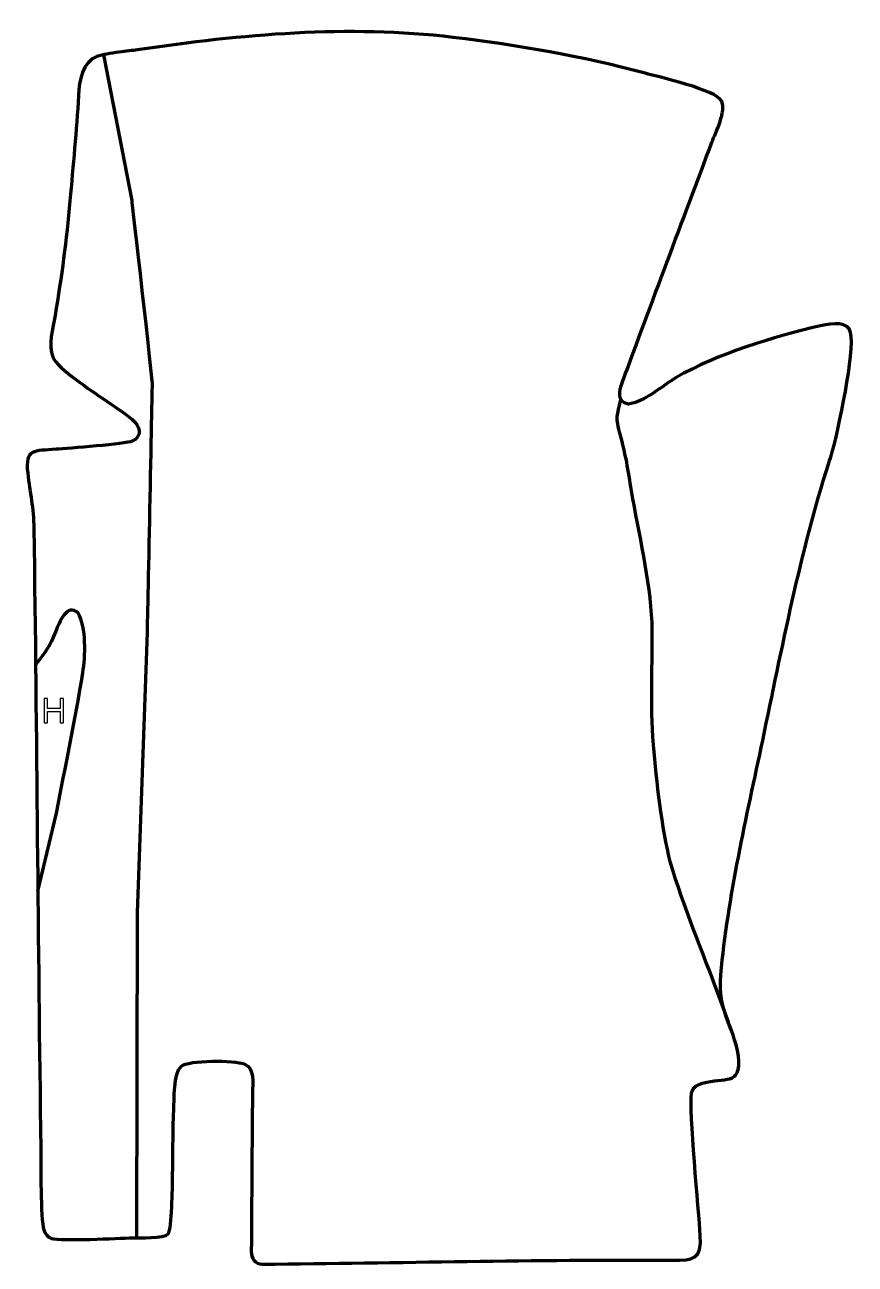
# Model space of a CAD drawing. Header units: millimetres. Extents: x 1102 to 1717, y -16 to 903.
import ezdxf

# ---------------------------------------------------------------- set-up
doc = ezdxf.new("R2010")
doc.units = ezdxf.units.MM
doc.header["$MEASUREMENT"] = 0
doc.layers.add('layer 2', color=7, linetype='Continuous')
doc.layers.add('layer 3', color=7, linetype='Continuous')

msp = doc.modelspace()

# ---------------------------------------------------------------- linework, layer by layer
at = {"layer": 'layer 2', "color": 142, "lineweight": 158}
for points, knots in [([(1160.2575, 880.5524), (1160.2575, 880.5524), (1181.058, 772.521), (1181.058, 772.521), (1181.058, 772.521), (1181.058, 772.521), (1196.1381, 640.0974), (1196.1381, 636.9223), (1196.1381, 636.9223), (1196.1381, 633.7472), (1192.4339, 452.7721), (1192.4339, 452.7721), (1192.4339, 452.7721), (1192.4339, 452.7721), (1185.0256, 244.8095), (1185.0256, 244.8095), (1185.0256, 244.8095), (1185.0256, 244.8095), (1184.6424, 4.0313), (1184.6424, 4.0313)], [0, 0, 0, 0, 0.16666667, 0.16666667, 0.16666667, 0.16666667, 0.33333333, 0.33333333, 0.33333333, 0.33333333, 0.5, 0.5, 0.5, 0.5, 0.66666667, 0.66666667, 0.66666667, 0.66666667, 1, 1, 1, 1]), ([(1624.9107, 157.7754), (1621.6733, 166.7053), (1618.436, 175.6352), (1615.1986, 184.565), (1615.1986, 184.565), (1603.5917, 216.2265), (1589.3218, 249.583), (1580.0134, 281.7477), (1580.0134, 281.7477), (1573.1826, 308.4818), (1569.7665, 341.6203), (1567.3038, 369.2936), (1567.3038, 369.2936), (1564.8172, 400.0778), (1566.7975, 429.2685), (1566.2624, 459.8303), (1566.2624, 459.8303), (1564.798, 491.5638), (1556.3958, 525.9003), (1551.0684, 557.5322), (1551.0684, 557.5322), (1548.5567, 572.4457), (1546.7978, 584.7466), (1542.6227, 599.4863), (1542.6227, 599.4863), (1539.0215, 612.1996), (1540.3687, 612.5983), (1543.2336, 625.0307)], [0, 0, 0, 0, 0.125, 0.125, 0.125, 0.125, 0.25, 0.25, 0.25, 0.25, 0.375, 0.375, 0.375, 0.375, 0.5, 0.5, 0.5, 0.5, 0.625, 0.625, 0.625, 0.625, 0.75, 0.75, 0.75, 0.75, 1, 1, 1, 1]), ([(1111.5363, 260.942), (1111.5363, 260.942), (1125.4281, 318.6276), (1125.4281, 318.6276), (1125.4281, 318.6276), (1131.846, 353.0879), (1139.2379, 388.1957), (1144.8772, 422.6875), (1144.8772, 422.6875), (1146.7689, 434.258), (1147.6419, 456.6918), (1141.3329, 466.7565), (1141.3329, 466.7565), (1133.2217, 474.9393), (1127.0421, 459.1382), (1124.9097, 453.5641), (1124.9097, 453.5641), (1120.169, 441.7948), (1117.5671, 438.288), (1109.866, 428.4287)], [0, 0, 0, 0, 0.16666667, 0.16666667, 0.16666667, 0.16666667, 0.33333333, 0.33333333, 0.33333333, 0.33333333, 0.5, 0.5, 0.5, 0.5, 0.66666667, 0.66666667, 0.66666667, 0.66666667, 1, 1, 1, 1])]:
    msp.add_open_spline(points, degree=3, knots=knots, dxfattribs=at)
at = {"layer": 'layer 2', "color": 142}
msp.add_open_spline([(1116.1986, 385.4694), (1116.1986, 385.4694), (1116.1986, 403.6558), (1116.1986, 403.6558), (1116.1986, 403.6558), (1116.1986, 403.6558), (1118.6116, 403.6558), (1118.6116, 403.6558), (1118.6116, 403.6558), (1118.6116, 403.6558), (1118.6116, 396.1628), (1118.6116, 396.1628), (1118.6116, 396.1628), (1118.6116, 396.1628), (1128.0096, 396.1628), (1128.0096, 396.1628), (1128.0096, 396.1628), (1128.0096, 396.1628), (1128.0096, 403.6558), (1128.0096, 403.6558), (1128.0096, 403.6558), (1128.0096, 403.6558), (1130.4226, 403.6558), (1130.4226, 403.6558), (1130.4226, 403.6558), (1130.4226, 403.6558), (1130.4226, 385.4694), (1130.4226, 385.4694), (1130.4226, 385.4694), (1130.4226, 385.4694), (1128.0096, 385.4694), (1128.0096, 385.4694), (1128.0096, 385.4694), (1128.0096, 385.4694), (1128.0096, 394.0292), (1128.0096, 394.0292), (1128.0096, 394.0292), (1128.0096, 394.0292), (1118.6116, 394.0292), (1118.6116, 394.0292), (1118.6116, 394.0292), (1118.6116, 394.0292), (1118.6116, 385.4694), (1118.6116, 385.4694), (1118.6116, 385.4694), (1118.6116, 385.4694), (1116.1986, 385.4694), (1116.1986, 385.4694)], degree=3, knots=[0, 0, 0, 0, 0.07692308, 0.07692308, 0.07692308, 0.07692308, 0.15384615, 0.15384615, 0.15384615, 0.15384615, 0.23076923, 0.23076923, 0.23076923, 0.23076923, 0.30769231, 0.30769231, 0.30769231, 0.30769231, 0.38461538, 0.38461538, 0.38461538, 0.38461538, 0.46153846, 0.46153846, 0.46153846, 0.46153846, 0.53846154, 0.53846154, 0.53846154, 0.53846154, 0.61538462, 0.61538462, 0.61538462, 0.61538462, 0.69230769, 0.69230769, 0.69230769, 0.69230769, 0.76923077, 0.76923077, 0.76923077, 0.76923077, 0.84615385, 0.84615385, 0.84615385, 0.84615385, 1, 1, 1, 1], dxfattribs=at)
at = {"layer": 'layer 3', "color": 242, "lineweight": 158}
msp.add_open_spline([(1135.321, 772.2133), (1137.6045, 798.3862), (1140.1783, 824.1185), (1141.6445, 850.3862), (1141.6445, 850.3862), (1142.2479, 861.1963), (1144.0466, 875.2531), (1155.7635, 879.3635), (1155.7635, 879.3635), (1159.3011, 880.6045), (1165.4805, 881.5635), (1171.5968, 882.3656), (1171.5968, 882.3656), (1176.7327, 883.0391), (1181.8217, 883.6192), (1185.2701, 884.1285), (1185.2701, 884.1285), (1262.4593, 895.5295), (1341.2027, 902.6951), (1418.9951, 893.3577), (1418.9951, 893.3577), (1467.5798, 887.5261), (1513.877, 879.4748), (1561.1667, 866.7555), (1561.1667, 866.7555), (1571.2659, 864.081), (1613.7823, 854.3341), (1617.7073, 846.3386), (1617.7073, 846.3386), (1621.4196, 838.7762), (1613.4671, 823.4363), (1610.5764, 815.7007), (1610.5764, 815.7007), (1588.3793, 756.3008), (1566.0134, 696.9572), (1544.1224, 637.4441), (1544.1224, 637.4441), (1542.0011, 631.6724), (1540.065, 622.9814), (1548.7083, 621.7383), (1548.7083, 621.7383), (1559.6261, 622.5354), (1574.0845, 635.3818), (1584.1122, 641.2917), (1584.1122, 641.2917), (1613.8414, 658.8125), (1656.6616, 671.6368), (1690.8493, 679.6567), (1690.8493, 679.6567), (1700.6581, 681.9577), (1711.3803, 682.7074), (1713.2565, 674.8252), (1713.2565, 674.8252), (1716.6401, 660.6098), (1704.1366, 601.8507), (1699.344, 585.2815), (1699.344, 585.2815), (1698.6356, 582.8325), (1697.8943, 580.407), (1697.1343, 577.9739), (1697.1343, 577.9739), (1675.9451, 512.0234), (1662.4435, 440.3469), (1648.1641, 372.4201), (1648.1641, 372.4201), (1636.3586, 316.4548), (1622.3133, 255.6792), (1617.0846, 198.9161), (1617.0846, 198.9161), (1615.1378, 169.9725), (1626.1321, 162.9188), (1630.3475, 138.5136), (1630.3475, 138.5136), (1632.4211, 115.9162), (1620.0083, 123.4735), (1603.6865, 118.5413), (1603.6865, 118.5413), (1598.085, 116.8486), (1595.973, 114.213), (1595.4245, 110.8154), (1595.4245, 110.8154), (1593.5887, 99.4421), (1600.8786, 23.1397), (1601.9315, 5.6588), (1601.9315, 5.6588), (1603.0099, -12.245), (1597.3619, -12.5878), (1580.8923, -12.5131), (1580.8923, -12.5131), (1480.1592, -12.056), (1378.5591, -14.5832), (1277.7262, -15.5096), (1277.7262, -15.5096), (1272.2582, -15.5599), (1269.498, -11.103), (1269.5408, -6.0089), (1269.5408, -6.0089), (1269.9016, 33.0912), (1270.0042, 72.2582), (1270.4225, 111.3342), (1270.4225, 111.3342), (1270.5713, 118.7283), (1272.3925, 129.6164), (1264.2919, 132.8082), (1264.2919, 132.8082), (1257.2023, 135.6017), (1223.2463, 135.9241), (1217.6149, 131.0341), (1217.6149, 131.0341), (1211.8993, 126.0711), (1212.623, 106.1325), (1212.1662, 98.2318), (1212.1662, 98.2318), (1211.3818, 82.1051), (1211.6772, 64.9741), (1211.2735, 48.687), (1211.2735, 48.687), (1211.1167, 41.8957), (1210.9477, 10.7265), (1208.0051, 7.0221), (1208.0051, 7.0221), (1205.044, 3.2945), (1186.3677, 4.1874), (1181.2257, 4.0017), (1181.2257, 4.0017), (1171.6014, 3.5287), (1128.2081, 1.5908), (1121.6281, 3.5199), (1121.6281, 3.5199), (1118.8326, 4.6062), (1117.109, 6.9332), (1116.0568, 9.8534), (1116.0568, 9.8534), (1113.2522, 17.6365), (1113.9226, 59.7441), (1113.752, 70.137), (1113.752, 70.137), (1111.5105, 223.2344), (1110.8081, 376.349), (1108.5898, 529.4459), (1108.5898, 529.4459), (1108.3671, 544.8185), (1105.7832, 555.7614), (1104.0531, 570.4781), (1104.0531, 570.4781), (1101.8907, 588.8723), (1108.6693, 586.917), (1125.0151, 588.1759), (1125.0151, 588.1759), (1133.5468, 588.8447), (1176.8885, 592.1247), (1181.4812, 594.1734), (1181.4812, 594.1734), (1189.625, 597.8064), (1186.9328, 605.6739), (1181.1794, 610.5625), (1181.1794, 610.5625), (1175.7955, 615.1373), (1166.5021, 620.8849), (1160.3126, 625.3051), (1160.3126, 625.3051), (1151.3984, 631.6398), (1126.5539, 647.5077), (1122.5848, 656.6109), (1122.5848, 656.6109), (1118.8593, 665.1552), (1122.8316, 678.1249), (1124.3226, 687.2433), (1124.3226, 687.2433), (1129.0763, 716.3155), (1132.7797, 742.9494), (1135.321, 772.2133)], degree=3, knots=[0, 0, 0, 0, 0.02272727, 0.02272727, 0.02272727, 0.02272727, 0.04545455, 0.04545455, 0.04545455, 0.04545455, 0.06818182, 0.06818182, 0.06818182, 0.06818182, 0.09090909, 0.09090909, 0.09090909, 0.09090909, 0.11363636, 0.11363636, 0.11363636, 0.11363636, 0.13636364, 0.13636364, 0.13636364, 0.13636364, 0.15909091, 0.15909091, 0.15909091, 0.15909091, 0.18181818, 0.18181818, 0.18181818, 0.18181818, 0.20454545, 0.20454545, 0.20454545, 0.20454545, 0.22727273, 0.22727273, 0.22727273, 0.22727273, 0.25, 0.25, 0.25, 0.25, 0.27272727, 0.27272727, 0.27272727, 0.27272727, 0.29545455, 0.29545455, 0.29545455, 0.29545455, 0.31818182, 0.31818182, 0.31818182, 0.31818182, 0.34090909, 0.34090909, 0.34090909, 0.34090909, 0.36363636, 0.36363636, 0.36363636, 0.36363636, 0.38636364, 0.38636364, 0.38636364, 0.38636364, 0.40909091, 0.40909091, 0.40909091, 0.40909091, 0.43181818, 0.43181818, 0.43181818, 0.43181818, 0.45454545, 0.45454545, 0.45454545, 0.45454545, 0.47727273, 0.47727273, 0.47727273, 0.47727273, 0.5, 0.5, 0.5, 0.5, 0.52272727, 0.52272727, 0.52272727, 0.52272727, 0.54545455, 0.54545455, 0.54545455, 0.54545455, 0.56818182, 0.56818182, 0.56818182, 0.56818182, 0.59090909, 0.59090909, 0.59090909, 0.59090909, 0.61363636, 0.61363636, 0.61363636, 0.61363636, 0.63636364, 0.63636364, 0.63636364, 0.63636364, 0.65909091, 0.65909091, 0.65909091, 0.65909091, 0.68181818, 0.68181818, 0.68181818, 0.68181818, 0.70454545, 0.70454545, 0.70454545, 0.70454545, 0.72727273, 0.72727273, 0.72727273, 0.72727273, 0.75, 0.75, 0.75, 0.75, 0.77272727, 0.77272727, 0.77272727, 0.77272727, 0.79545455, 0.79545455, 0.79545455, 0.79545455, 0.81818182, 0.81818182, 0.81818182, 0.81818182, 0.84090909, 0.84090909, 0.84090909, 0.84090909, 0.86363636, 0.86363636, 0.86363636, 0.86363636, 0.88636364, 0.88636364, 0.88636364, 0.88636364, 0.90909091, 0.90909091, 0.90909091, 0.90909091, 0.93181818, 0.93181818, 0.93181818, 0.93181818, 0.95454545, 0.95454545, 0.95454545, 0.95454545, 1, 1, 1, 1], dxfattribs=at)

doc.saveas('drawing.dxf')
